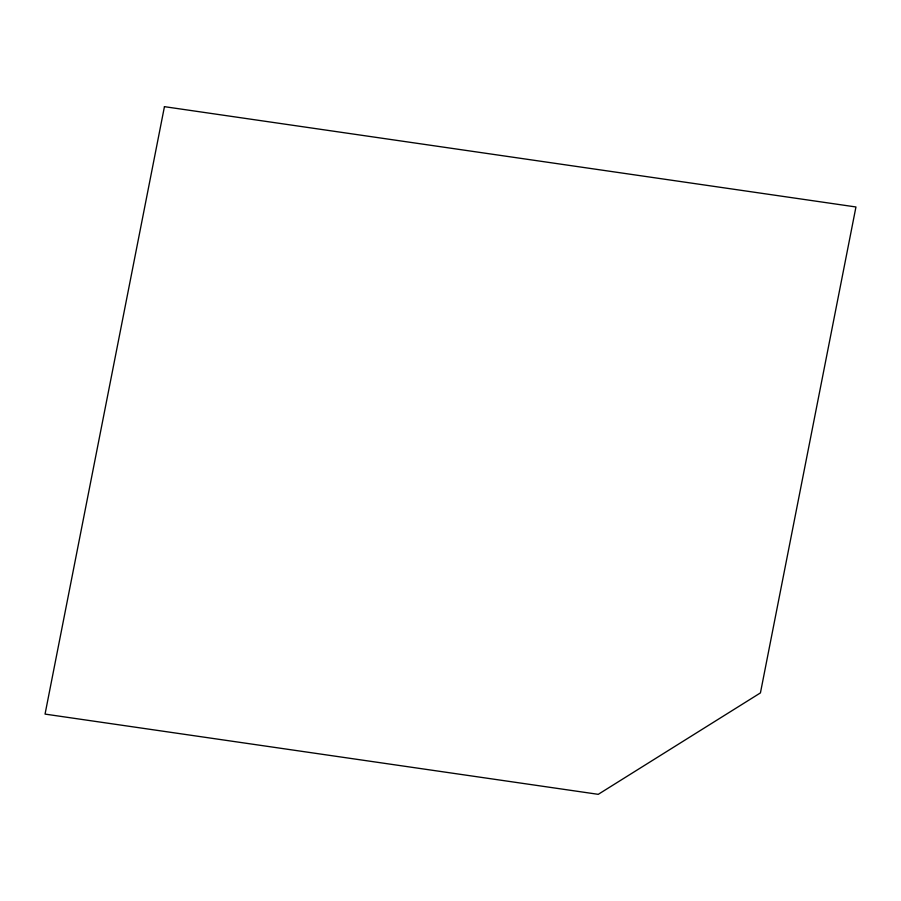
<?xml version="1.0" encoding="UTF-8"?>
<svg xmlns="http://www.w3.org/2000/svg" width="901" height="901" viewBox="0 0 901 901"><rect width="100%" height="100%" fill="white"/><g stroke="black" fill="none" stroke-linecap="round" stroke-linejoin="round"><path stroke-width="1.35" d="M164.444 106.667L45.05 714.099L598.253 794.333L760.433 692.903L855.95 206.971L164.444 106.667"/></g></svg>
